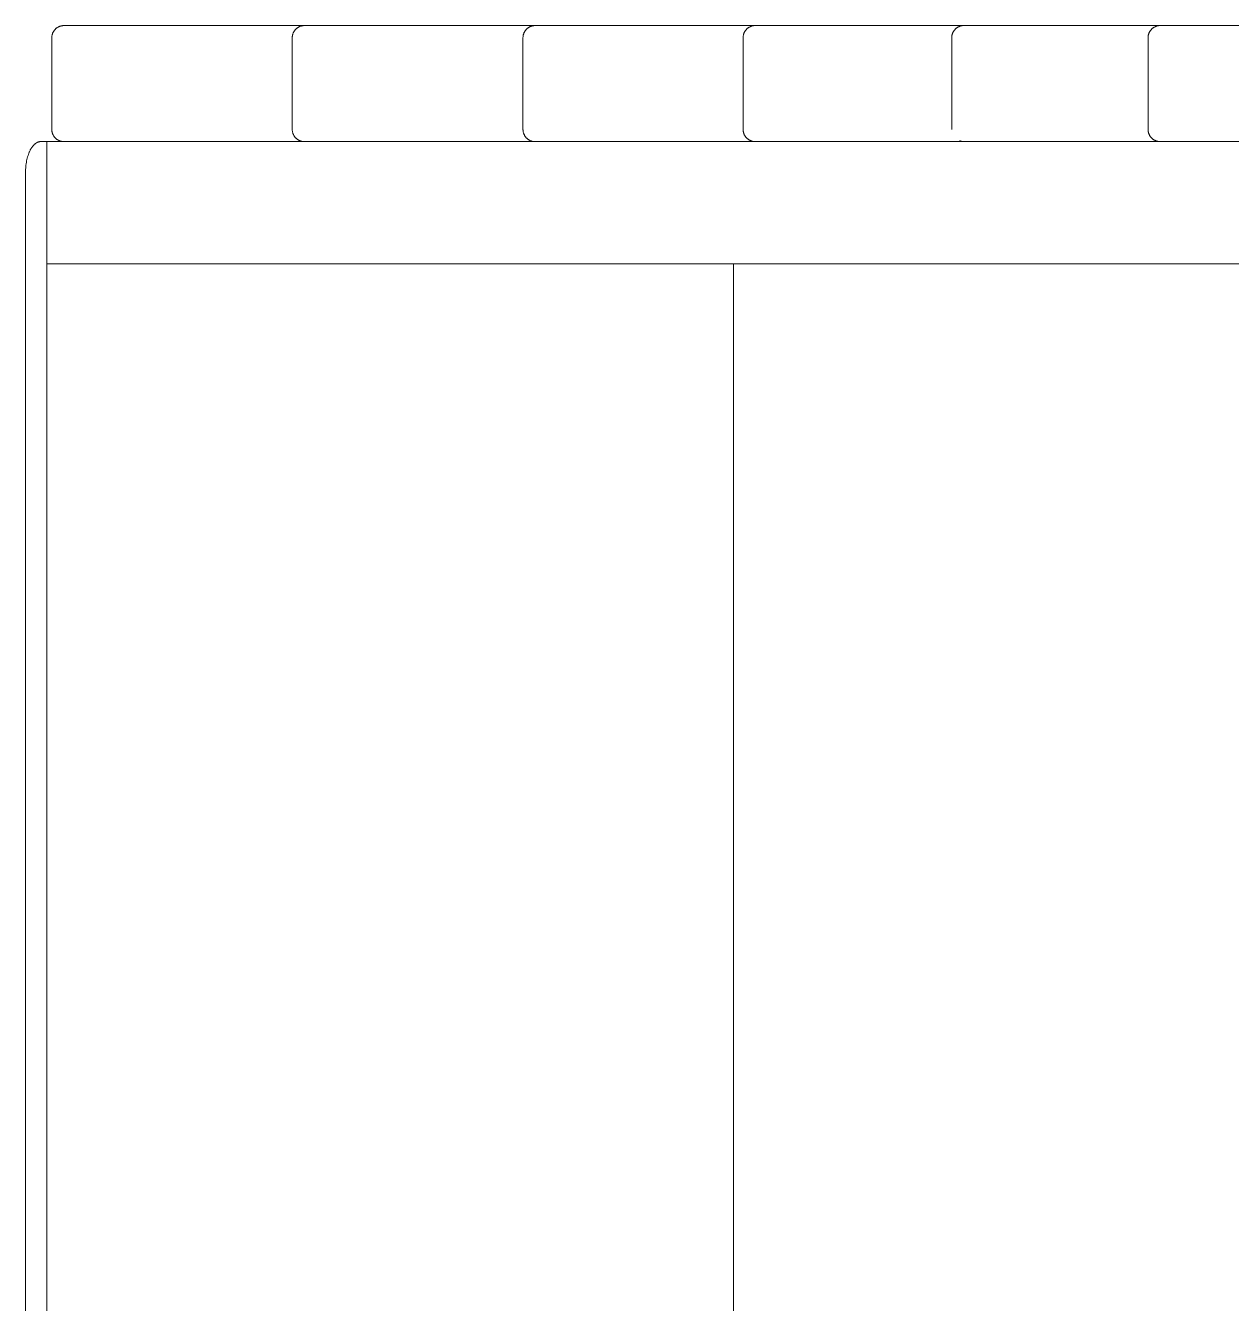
# Model space of a CAD drawing. Header units: inches. Extents: x -6 to 195, y -3 to 126.
# Drawn here: x 134.78 to 150.34, y 109.87 to 126.35 of the extents above; entities that cross this region are included whole.
import ezdxf

# ---------------------------------------------------------------- set-up
doc = ezdxf.new("R2010")
doc.units = ezdxf.units.IN
doc.layers.add('ZANO_R', color=7, linetype='Continuous', lineweight=0)

msp = doc.modelspace()

# ---------------------------------------------------------------- linework, layer by layer
at = {"layer": 'ZANO_R'}
for p, q in [((135.12026, 126.20692), (135.1209, 126.21226)), ((135.1209, 126.21226), (135.12172, 126.21757)), ((135.12172, 126.21757), (135.12273, 126.22285)), ((135.12273, 126.22285), (135.12391, 126.2281)), ((135.12391, 126.2281), (135.12527, 126.2333)), ((135.12527, 126.2333), (135.12681, 126.23845)), ((135.12681, 126.23845), (135.12853, 126.24355)), ((135.12853, 126.24355), (135.13041, 126.24858)), ((135.13041, 126.24858), (135.13247, 126.25355)), ((135.13247, 126.25355), (135.1347, 126.25845)), ((135.1347, 126.25845), (135.13709, 126.26326)), ((135.13709, 126.26326), (135.13964, 126.26799)), ((135.13964, 126.26799), (135.14236, 126.27264)), ((135.14236, 126.27264), (135.14523, 126.27718)), ((135.14523, 126.27718), (135.14826, 126.28163)), ((135.14826, 126.28163), (135.15143, 126.28597)), ((135.15143, 126.28597), (135.15475, 126.2902)), ((135.15475, 126.2902), (135.15822, 126.29431)), ((135.15822, 126.29431), (135.16182, 126.2983)), ((135.16182, 126.2983), (135.16556, 126.30217)), ((135.16556, 126.30217), (135.16943, 126.3059)), ((135.16943, 126.3059), (135.17342, 126.30951)), ((135.17342, 126.30951), (135.17753, 126.31297)), ((135.17753, 126.31297), (135.18176, 126.31629)), ((135.18176, 126.31629), (135.1861, 126.31947)), ((135.1861, 126.31947), (135.19054, 126.32249)), ((135.19054, 126.32249), (135.19509, 126.32537)), ((135.19509, 126.32537), (135.19973, 126.32808)), ((135.19973, 126.32808), (135.20446, 126.33064)), ((135.20446, 126.33064), (135.20928, 126.33303)), ((135.20928, 126.33303), (135.21417, 126.33526)), ((135.21417, 126.33526), (135.21914, 126.33731)), ((135.21914, 126.33731), (135.22418, 126.3392)), ((135.22418, 126.3392), (135.22927, 126.34091)), ((135.22927, 126.34091), (135.23443, 126.34245)), ((135.23443, 126.34245), (135.23963, 126.34381)), ((135.23963, 126.34381), (135.24487, 126.345)), ((135.24487, 126.345), (135.25016, 126.346)), ((135.25016, 126.346), (135.25547, 126.34683)), ((135.25547, 126.34683), (135.26081, 126.34747)), ((135.26081, 126.34747), (135.26617, 126.34793)), ((135.26617, 126.34793), (135.27154, 126.3482)), ((135.27154, 126.3482), (135.27691, 126.34829)), ((137.76792, 126.34829), (135.27691, 126.34829)), ((138.37407, 126.34829), (137.76792, 126.34829)), ((138.22193, 126.20692), (138.22257, 126.21226)), ((138.22257, 126.21226), (138.22339, 126.21757)), ((138.22339, 126.21757), (138.2244, 126.22285)), ((138.2244, 126.22285), (138.22558, 126.2281)), ((138.22558, 126.2281), (138.22694, 126.2333)), ((138.22694, 126.2333), (138.22848, 126.23845)), ((138.22848, 126.23845), (138.2302, 126.24355)), ((138.2302, 126.24355), (138.23208, 126.24858)), ((138.23208, 126.24858), (138.23414, 126.25355)), ((138.23414, 126.25355), (138.23637, 126.25845)), ((138.23637, 126.25845), (138.23876, 126.26326)), ((138.23876, 126.26326), (138.24132, 126.26799)), ((138.24132, 126.26799), (138.24403, 126.27264)), ((138.24403, 126.27264), (138.2469, 126.27718)), ((138.2469, 126.27718), (138.24993, 126.28163)), ((138.24993, 126.28163), (138.2531, 126.28597)), ((138.2531, 126.28597), (138.25643, 126.2902)), ((138.25643, 126.2902), (138.25989, 126.29431)), ((138.25989, 126.29431), (138.26349, 126.2983)), ((138.26349, 126.2983), (138.26723, 126.30217)), ((138.26723, 126.30217), (138.2711, 126.3059)), ((138.2711, 126.3059), (138.27509, 126.30951)), ((138.27509, 126.30951), (138.2792, 126.31297)), ((138.2792, 126.31297), (138.28343, 126.31629)), ((138.28343, 126.31629), (138.28777, 126.31947)), ((138.28777, 126.31947), (138.29221, 126.32249)), ((138.29221, 126.32249), (138.29676, 126.32537)), ((138.29676, 126.32537), (138.3014, 126.32808)), ((138.3014, 126.32808), (138.30613, 126.33064)), ((138.30613, 126.33064), (138.31095, 126.33303)), ((138.31095, 126.33303), (138.31584, 126.33526)), ((138.31584, 126.33526), (138.32081, 126.33731)), ((138.32081, 126.33731), (138.32585, 126.3392)), ((138.32585, 126.3392), (138.33095, 126.34091)), ((138.33095, 126.34091), (138.3361, 126.34245)), ((138.3361, 126.34245), (138.3413, 126.34381)), ((138.3413, 126.34381), (138.34654, 126.345)), ((138.34654, 126.345), (138.35183, 126.346)), ((138.35183, 126.346), (138.35714, 126.34683)), ((138.35714, 126.34683), (138.36248, 126.34747)), ((138.36248, 126.34747), (138.36784, 126.34793)), ((138.36784, 126.34793), (138.37321, 126.3482)), ((138.37321, 126.3482), (138.37859, 126.34829)), ((140.7703, 126.34829), (138.37859, 126.34829)), ((141.35463, 126.34829), (140.7703, 126.34829)), ((141.19798, 126.20692), (141.19862, 126.21226)), ((141.19862, 126.21226), (141.19944, 126.21757)), ((141.19944, 126.21757), (141.20045, 126.22285)), ((141.20045, 126.22285), (141.20163, 126.2281)), ((141.20163, 126.2281), (141.20299, 126.2333)), ((141.20299, 126.2333), (141.20453, 126.23845)), ((141.20453, 126.23845), (141.20624, 126.24355)), ((141.20624, 126.24355), (141.20813, 126.24858)), ((141.20813, 126.24858), (141.21019, 126.25355)), ((141.21019, 126.25355), (141.21241, 126.25845)), ((141.21241, 126.25845), (141.21481, 126.26326)), ((141.21481, 126.26326), (141.21736, 126.26799)), ((141.21736, 126.26799), (141.22008, 126.27264)), ((141.22008, 126.27264), (141.22295, 126.27718)), ((141.22295, 126.27718), (141.22597, 126.28163)), ((141.22597, 126.28163), (141.22915, 126.28597)), ((141.22915, 126.28597), (141.23247, 126.2902)), ((141.23247, 126.2902), (141.23594, 126.29431)), ((141.23594, 126.29431), (141.23954, 126.2983)), ((141.23954, 126.2983), (141.24328, 126.30217)), ((141.24328, 126.30217), (141.24714, 126.3059)), ((141.24714, 126.3059), (141.25113, 126.30951)), ((141.25113, 126.30951), (141.25525, 126.31297)), ((141.25525, 126.31297), (141.25948, 126.31629)), ((141.25948, 126.31629), (141.26382, 126.31947)), ((141.26382, 126.31947), (141.26826, 126.32249)), ((141.26826, 126.32249), (141.27281, 126.32537)), ((141.27281, 126.32537), (141.27745, 126.32808)), ((141.27745, 126.32808), (141.28218, 126.33064)), ((141.28218, 126.33064), (141.287, 126.33303)), ((141.287, 126.33303), (141.29189, 126.33526)), ((141.29189, 126.33526), (141.29686, 126.33731)), ((141.29686, 126.33731), (141.30189, 126.3392)), ((141.30189, 126.3392), (141.30699, 126.34091)), ((141.30699, 126.34091), (141.31214, 126.34245)), ((141.31214, 126.34245), (141.31735, 126.34381)), ((141.31735, 126.34381), (141.32259, 126.345)), ((141.32259, 126.345), (141.32787, 126.346)), ((141.32787, 126.346), (141.33319, 126.34683)), ((141.33319, 126.34683), (141.33853, 126.34747)), ((141.33853, 126.34747), (141.34388, 126.34793)), ((141.34388, 126.34793), (141.34925, 126.3482)), ((141.34925, 126.3482), (141.35463, 126.34829)), ((143.63786, 126.34829), (141.35463, 126.34829)), ((144.19363, 126.34829), (143.63786, 126.34829)), ((144.03698, 126.20692), (144.03762, 126.21226)), ((144.03762, 126.21226), (144.03844, 126.21757)), ((144.03844, 126.21757), (144.03945, 126.22285)), ((144.03945, 126.22285), (144.04063, 126.2281)), ((144.04063, 126.2281), (144.04199, 126.2333)), ((144.04199, 126.2333), (144.04353, 126.23845)), ((144.04353, 126.23845), (144.04524, 126.24355)), ((144.04524, 126.24355), (144.04713, 126.24858)), ((144.04713, 126.24858), (144.04919, 126.25355)), ((144.04919, 126.25355), (144.05142, 126.25845)), ((144.05142, 126.25845), (144.05381, 126.26326)), ((144.05381, 126.26326), (144.05636, 126.26799)), ((144.05636, 126.26799), (144.05908, 126.27264)), ((144.05908, 126.27264), (144.06195, 126.27718)), ((144.06195, 126.27718), (144.06498, 126.28163)), ((144.06498, 126.28163), (144.06815, 126.28597)), ((144.06815, 126.28597), (144.07147, 126.2902)), ((144.07147, 126.2902), (144.07494, 126.29431)), ((144.07494, 126.29431), (144.07854, 126.2983)), ((144.07854, 126.2983), (144.08228, 126.30217)), ((144.08228, 126.30217), (144.08614, 126.3059)), ((144.08614, 126.3059), (144.09014, 126.30951)), ((144.09014, 126.30951), (144.09425, 126.31297)), ((144.09425, 126.31297), (144.09848, 126.31629)), ((144.09848, 126.31629), (144.10282, 126.31947)), ((144.10282, 126.31947), (144.10726, 126.32249)), ((144.10726, 126.32249), (144.11181, 126.32537)), ((144.11181, 126.32537), (144.11645, 126.32808)), ((144.11645, 126.32808), (144.12118, 126.33064)), ((144.12118, 126.33064), (144.126, 126.33303)), ((144.126, 126.33303), (144.13089, 126.33526)), ((144.13089, 126.33526), (144.13586, 126.33731)), ((144.13586, 126.33731), (144.14089, 126.3392)), ((144.14089, 126.3392), (144.14599, 126.34091)), ((144.14599, 126.34091), (144.15114, 126.34245)), ((144.15114, 126.34245), (144.15635, 126.34381)), ((144.15635, 126.34381), (144.16159, 126.345)), ((144.16159, 126.345), (144.16687, 126.346)), ((144.16687, 126.346), (144.17219, 126.34683)), ((144.17219, 126.34683), (144.17753, 126.34747)), ((144.17753, 126.34747), (144.18289, 126.34793)), ((144.18289, 126.34793), (144.18826, 126.3482)), ((144.18826, 126.3482), (144.19363, 126.34829)), ((146.35962, 126.34829), (144.19363, 126.34829)), ((146.88469, 126.34829), (146.35962, 126.34829)), ((146.72804, 126.20692), (146.72868, 126.21226)), ((146.72868, 126.21226), (146.7295, 126.21757)), ((146.7295, 126.21757), (146.7305, 126.22285)), ((146.7305, 126.22285), (146.73169, 126.2281)), ((146.73169, 126.2281), (146.73305, 126.2333)), ((146.73305, 126.2333), (146.73459, 126.23845)), ((146.73459, 126.23845), (146.7363, 126.24355)), ((146.7363, 126.24355), (146.73819, 126.24858)), ((146.73819, 126.24858), (146.74025, 126.25355)), ((146.74025, 126.25355), (146.74247, 126.25845)), ((146.74247, 126.25845), (146.74487, 126.26326)), ((146.74487, 126.26326), (146.74742, 126.26799)), ((146.74742, 126.26799), (146.75014, 126.27264)), ((146.75014, 126.27264), (146.75301, 126.27718)), ((146.75301, 126.27718), (146.75603, 126.28163)), ((146.75603, 126.28163), (146.75921, 126.28597)), ((146.75921, 126.28597), (146.76253, 126.2902)), ((146.76253, 126.2902), (146.766, 126.29431)), ((146.766, 126.29431), (146.7696, 126.2983)), ((146.7696, 126.2983), (146.77334, 126.30217)), ((146.77334, 126.30217), (146.7772, 126.3059)), ((146.7772, 126.3059), (146.78119, 126.30951)), ((146.78119, 126.30951), (146.78531, 126.31297)), ((146.78531, 126.31297), (146.78954, 126.31629)), ((146.78954, 126.31629), (146.79388, 126.31947)), ((146.79388, 126.31947), (146.79832, 126.32249)), ((146.79832, 126.32249), (146.80287, 126.32537)), ((146.80287, 126.32537), (146.80751, 126.32808)), ((146.80751, 126.32808), (146.81224, 126.33064)), ((146.81224, 126.33064), (146.81706, 126.33303)), ((146.81706, 126.33303), (146.82195, 126.33526)), ((146.82195, 126.33526), (146.82692, 126.33731)), ((146.82692, 126.33731), (146.83195, 126.3392)), ((146.83195, 126.3392), (146.83705, 126.34091)), ((146.83705, 126.34091), (146.8422, 126.34245)), ((146.8422, 126.34245), (146.84741, 126.34381)), ((146.84741, 126.34381), (146.85265, 126.345)), ((146.85265, 126.345), (146.85793, 126.346)), ((146.85793, 126.346), (146.86325, 126.34683)), ((146.86325, 126.34683), (146.86859, 126.34747)), ((146.86859, 126.34747), (146.87394, 126.34793)), ((146.87394, 126.34793), (146.87931, 126.3482)), ((146.87931, 126.3482), (146.88469, 126.34829)), ((148.92513, 126.34829), (146.88469, 126.34829)), ((149.41748, 126.34829), (148.92513, 126.34829)), ((149.26083, 126.20692), (149.26147, 126.21226)), ((149.26147, 126.21226), (149.26229, 126.21757)), ((149.26229, 126.21757), (149.26329, 126.22285)), ((149.26329, 126.22285), (149.26448, 126.2281)), ((149.26448, 126.2281), (149.26584, 126.2333)), ((149.26584, 126.2333), (149.26738, 126.23845)), ((149.26738, 126.23845), (149.26909, 126.24355)), ((149.26909, 126.24355), (149.27098, 126.24858)), ((149.27098, 126.24858), (149.27304, 126.25355)), ((149.27304, 126.25355), (149.27526, 126.25845)), ((149.27526, 126.25845), (149.27766, 126.26326)), ((149.27766, 126.26326), (149.28021, 126.26799)), ((149.28021, 126.26799), (149.28293, 126.27264)), ((149.28293, 126.27264), (149.2858, 126.27718)), ((149.2858, 126.27718), (149.28882, 126.28163)), ((149.28882, 126.28163), (149.292, 126.28597)), ((149.292, 126.28597), (149.29532, 126.2902)), ((149.29532, 126.2902), (149.29879, 126.29431)), ((149.29879, 126.29431), (149.30239, 126.2983)), ((149.30239, 126.2983), (149.30613, 126.30217)), ((149.30613, 126.30217), (149.30999, 126.3059)), ((149.30999, 126.3059), (149.31398, 126.30951)), ((149.31398, 126.30951), (149.3181, 126.31297)), ((149.3181, 126.31297), (149.32233, 126.31629)), ((149.32233, 126.31629), (149.32667, 126.31947)), ((149.32667, 126.31947), (149.33111, 126.32249)), ((149.33111, 126.32249), (149.33566, 126.32537)), ((149.33566, 126.32537), (149.3403, 126.32808)), ((149.3403, 126.32808), (149.34503, 126.33064)), ((149.34503, 126.33064), (149.34985, 126.33303)), ((149.34985, 126.33303), (149.35474, 126.33526)), ((149.35474, 126.33526), (149.35971, 126.33731)), ((149.35971, 126.33731), (149.36474, 126.3392)), ((149.36474, 126.3392), (149.36984, 126.34091)), ((149.36984, 126.34091), (149.37499, 126.34245)), ((149.37499, 126.34245), (149.3802, 126.34381)), ((149.3802, 126.34381), (149.38544, 126.345)), ((149.38544, 126.345), (149.39072, 126.346)), ((149.39072, 126.346), (149.39604, 126.34683)), ((149.39604, 126.34683), (149.40138, 126.34747)), ((149.40138, 126.34747), (149.40673, 126.34793)), ((149.40673, 126.34793), (149.4121, 126.3482)), ((149.4121, 126.3482), (149.41748, 126.34829)), ((151.32454, 126.34829), (149.41748, 126.34829)), ((135.11943, 126.19081), (135.11953, 126.19619)), ((135.11943, 125.00971), (135.11943, 126.19081)), ((135.11953, 126.19619), (135.1198, 126.20156)), ((135.1198, 126.20156), (135.12026, 126.20692)), ((138.2211, 126.19081), (138.2212, 126.19619)), ((138.2211, 125.00971), (138.2211, 126.19081)), ((138.2212, 126.19619), (138.22147, 126.20156)), ((138.22147, 126.20156), (138.22193, 126.20692)), ((141.19715, 126.19081), (141.19724, 126.19619)), ((141.19715, 125.00971), (141.19715, 126.19081)), ((141.19724, 126.19619), (141.19752, 126.20156)), ((141.19752, 126.20156), (141.19798, 126.20692)), ((144.03615, 126.19081), (144.03624, 126.19619)), ((144.03615, 125.00971), (144.03615, 126.19081)), ((144.03624, 126.19619), (144.03652, 126.20156)), ((144.03652, 126.20156), (144.03698, 126.20692)), ((146.72721, 126.19081), (146.7273, 126.19619)), ((146.72721, 125.00971), (146.72721, 126.19081)), ((146.7273, 126.19619), (146.72758, 126.20156)), ((146.72758, 126.20156), (146.72804, 126.20692)), ((149.26, 126.19081), (149.26009, 126.19619)), ((149.26, 125.00971), (149.26, 126.19081)), ((149.26009, 126.19619), (149.26037, 126.20156)), ((149.26037, 126.20156), (149.26083, 126.20692)), ((135.11953, 125.00433), (135.11943, 125.00971)), ((135.1198, 124.99896), (135.11953, 125.00433)), ((135.12026, 124.9936), (135.1198, 124.99896)), ((135.1209, 124.98827), (135.12026, 124.9936)), ((135.12172, 124.98295), (135.1209, 124.98827)), ((135.12273, 124.97767), (135.12172, 124.98295)), ((135.12391, 124.97242), (135.12273, 124.97767)), ((135.12527, 124.96722), (135.12391, 124.97242)), ((135.12681, 124.96207), (135.12527, 124.96722)), ((135.12853, 124.95697), (135.12681, 124.96207)), ((135.13041, 124.95194), (135.12853, 124.95697)), ((135.13247, 124.94697), (135.13041, 124.95194)), ((135.1347, 124.94207), (135.13247, 124.94697)), ((135.13709, 124.93726), (135.1347, 124.94207)), ((135.13964, 124.93253), (135.13709, 124.93726)), ((135.14236, 124.92789), (135.13964, 124.93253)), ((135.14523, 124.92334), (135.14236, 124.92789)), ((135.14826, 124.91889), (135.14523, 124.92334)), ((135.15143, 124.91455), (135.14826, 124.91889)), ((135.15475, 124.91033), (135.15143, 124.91455)), ((135.15822, 124.90621), (135.15475, 124.91033)), ((135.16182, 124.90222), (135.15822, 124.90621)), ((135.16556, 124.89835), (135.16182, 124.90222)), ((135.16943, 124.89462), (135.16556, 124.89835)), ((135.17342, 124.89101), (135.16943, 124.89462)), ((135.17753, 124.88755), (135.17342, 124.89101)), ((138.2212, 125.00433), (138.2211, 125.00971)), ((138.22147, 124.99896), (138.2212, 125.00433)), ((138.22193, 124.9936), (138.22147, 124.99896)), ((138.22257, 124.98827), (138.22193, 124.9936)), ((138.22339, 124.98295), (138.22257, 124.98827)), ((138.2244, 124.97767), (138.22339, 124.98295)), ((138.22558, 124.97242), (138.2244, 124.97767)), ((138.22694, 124.96722), (138.22558, 124.97242)), ((138.22848, 124.96207), (138.22694, 124.96722)), ((138.2302, 124.95697), (138.22848, 124.96207)), ((138.23208, 124.95194), (138.2302, 124.95697)), ((138.23414, 124.94697), (138.23208, 124.95194)), ((138.23637, 124.94207), (138.23414, 124.94697)), ((138.23876, 124.93726), (138.23637, 124.94207)), ((138.24132, 124.93253), (138.23876, 124.93726)), ((138.24403, 124.92789), (138.24132, 124.93253)), ((138.2469, 124.92334), (138.24403, 124.92789)), ((138.24993, 124.91889), (138.2469, 124.92334)), ((138.2531, 124.91455), (138.24993, 124.91889)), ((138.25643, 124.91033), (138.2531, 124.91455)), ((138.25989, 124.90621), (138.25643, 124.91033)), ((138.26349, 124.90222), (138.25989, 124.90621)), ((138.26723, 124.89835), (138.26349, 124.90222)), ((138.2711, 124.89462), (138.26723, 124.89835)), ((138.27509, 124.89101), (138.2711, 124.89462)), ((138.2792, 124.88755), (138.27509, 124.89101)), ((141.19724, 125.00433), (141.19715, 125.00971)), ((141.19752, 124.99896), (141.19724, 125.00433)), ((141.19798, 124.9936), (141.19752, 124.99896)), ((141.19862, 124.98827), (141.19798, 124.9936)), ((141.19944, 124.98295), (141.19862, 124.98827)), ((141.20045, 124.97767), (141.19944, 124.98295)), ((141.20163, 124.97242), (141.20045, 124.97767)), ((141.20299, 124.96722), (141.20163, 124.97242)), ((141.20453, 124.96207), (141.20299, 124.96722)), ((141.20624, 124.95697), (141.20453, 124.96207)), ((141.20813, 124.95194), (141.20624, 124.95697)), ((141.21019, 124.94697), (141.20813, 124.95194)), ((141.21241, 124.94207), (141.21019, 124.94697)), ((141.21481, 124.93726), (141.21241, 124.94207)), ((141.21736, 124.93253), (141.21481, 124.93726)), ((141.22008, 124.92789), (141.21736, 124.93253)), ((141.22295, 124.92334), (141.22008, 124.92789)), ((141.22597, 124.91889), (141.22295, 124.92334)), ((141.22915, 124.91455), (141.22597, 124.91889)), ((141.23247, 124.91033), (141.22915, 124.91455)), ((141.23594, 124.90621), (141.23247, 124.91033)), ((141.23954, 124.90222), (141.23594, 124.90621)), ((141.24328, 124.89835), (141.23954, 124.90222)), ((141.24714, 124.89462), (141.24328, 124.89835)), ((141.25113, 124.89101), (141.24714, 124.89462)), ((141.25525, 124.88755), (141.25113, 124.89101)), ((144.03625, 125.00426), (144.03615, 125.00971)), ((144.03653, 124.99882), (144.03625, 125.00426)), ((144.037, 124.99339), (144.03653, 124.99882)), ((144.03766, 124.98799), (144.037, 124.99339)), ((144.0385, 124.9826), (144.03766, 124.98799)), ((144.03953, 124.97725), (144.0385, 124.9826)), ((144.04075, 124.97194), (144.03953, 124.97725)), ((144.04215, 124.96668), (144.04075, 124.97194)), ((144.04372, 124.96146), (144.04215, 124.96668)), ((144.04548, 124.95631), (144.04372, 124.96146)), ((144.04742, 124.95121), (144.04548, 124.95631)), ((144.04953, 124.94619), (144.04742, 124.95121)), ((144.05181, 124.94124), (144.04953, 124.94619)), ((144.05427, 124.93638), (144.05181, 124.94124)), ((144.05689, 124.9316), (144.05427, 124.93638)), ((144.05967, 124.92692), (144.05689, 124.9316)), ((144.06261, 124.92233), (144.05967, 124.92692)), ((144.06571, 124.91786), (144.06261, 124.92233)), ((144.06897, 124.91349), (144.06571, 124.91786)), ((144.07237, 124.90923), (144.06897, 124.91349)), ((144.07592, 124.9051), (144.07237, 124.90923)), ((144.07961, 124.90109), (144.07592, 124.9051)), ((144.08343, 124.89721), (144.07961, 124.90109)), ((144.08739, 124.89346), (144.08343, 124.89721)), ((144.09148, 124.88986), (144.08739, 124.89346)), ((149.26009, 125.00433), (149.26, 125.00971)), ((149.26037, 124.99896), (149.26009, 125.00433)), ((149.26083, 124.9936), (149.26037, 124.99896)), ((149.26147, 124.98827), (149.26083, 124.9936)), ((149.26229, 124.98295), (149.26147, 124.98827)), ((149.26329, 124.97767), (149.26229, 124.98295)), ((149.26448, 124.97242), (149.26329, 124.97767)), ((149.26584, 124.96722), (149.26448, 124.97242)), ((149.26738, 124.96207), (149.26584, 124.96722)), ((149.26909, 124.95697), (149.26738, 124.96207)), ((149.27098, 124.95194), (149.26909, 124.95697)), ((149.27304, 124.94697), (149.27098, 124.95194)), ((149.27526, 124.94207), (149.27304, 124.94697)), ((149.27766, 124.93726), (149.27526, 124.94207)), ((149.28021, 124.93253), (149.27766, 124.93726)), ((149.28293, 124.92789), (149.28021, 124.93253)), ((149.2858, 124.92334), (149.28293, 124.92789)), ((149.28882, 124.91889), (149.2858, 124.92334)), ((149.292, 124.91455), (149.28882, 124.91889)), ((149.29532, 124.91033), (149.292, 124.91455)), ((149.29879, 124.90621), (149.29532, 124.91033)), ((149.30239, 124.90222), (149.29879, 124.90621)), ((149.30613, 124.89835), (149.30239, 124.90222)), ((149.30999, 124.89462), (149.30613, 124.89835)), ((149.31398, 124.89101), (149.30999, 124.89462)), ((149.3181, 124.88755), (149.31398, 124.89101)), ((134.83508, 124.72962), (134.83162, 124.72214)), ((134.83864, 124.73692), (134.83508, 124.72962)), ((134.84229, 124.74403), (134.83864, 124.73692)), ((134.84603, 124.75095), (134.84229, 124.74403)), ((134.84985, 124.75767), (134.84603, 124.75095)), ((134.85376, 124.76418), (134.84985, 124.75767)), ((134.85774, 124.77048), (134.85376, 124.76418)), ((134.8618, 124.77656), (134.85774, 124.77048)), ((134.86592, 124.78242), (134.8618, 124.77656)), ((134.87011, 124.78805), (134.86592, 124.78242)), ((134.87436, 124.79346), (134.87011, 124.78805)), ((134.87867, 124.79862), (134.87436, 124.79346)), ((134.88302, 124.80356), (134.87867, 124.79862)), ((134.88742, 124.80825), (134.88302, 124.80356)), ((134.89186, 124.8127), (134.88742, 124.80825)), ((134.89633, 124.8169), (134.89186, 124.8127)), ((134.90084, 124.82087), (134.89633, 124.8169)), ((134.90537, 124.82459), (134.90084, 124.82087)), ((134.90765, 124.82636), (134.90537, 124.82459)), ((134.90993, 124.82806), (134.90765, 124.82636)), ((134.91221, 124.82971), (134.90993, 124.82806)), ((134.9145, 124.83129), (134.91221, 124.82971)), ((134.91679, 124.83282), (134.9145, 124.83129)), ((134.91908, 124.83428), (134.91679, 124.83282)), ((134.92137, 124.83569), (134.91908, 124.83428)), ((134.92367, 124.83703), (134.92137, 124.83569)), ((134.92596, 124.83832), (134.92367, 124.83703)), ((134.92826, 124.83954), (134.92596, 124.83832)), ((134.93056, 124.84071), (134.92826, 124.83954)), ((134.93285, 124.84181), (134.93056, 124.84071)), ((134.93514, 124.84286), (134.93285, 124.84181)), ((134.93744, 124.84385), (134.93514, 124.84286)), ((134.93973, 124.84478), (134.93744, 124.84385)), ((134.94201, 124.84566), (134.93973, 124.84478)), ((134.9443, 124.84647), (134.94201, 124.84566)), ((134.94657, 124.84723), (134.9443, 124.84647)), ((134.94885, 124.84794), (134.94657, 124.84723)), ((134.95112, 124.84859), (134.94885, 124.84794)), ((134.95339, 124.84918), (134.95112, 124.84859)), ((134.95564, 124.84972), (134.95339, 124.84918)), ((134.9579, 124.85021), (134.95564, 124.84972)), ((134.96014, 124.85064), (134.9579, 124.85021)), ((134.96238, 124.85101), (134.96014, 124.85064)), ((134.96462, 124.85134), (134.96238, 124.85101)), ((134.96684, 124.85161), (134.96462, 124.85134)), ((134.96906, 124.85184), (134.96684, 124.85161)), ((134.97126, 124.85201), (134.96906, 124.85184)), ((134.97346, 124.85213), (134.97126, 124.85201)), ((134.97565, 124.85221), (134.97346, 124.85213)), ((134.97783, 124.85223), (134.97565, 124.85221)), ((135.05375, 124.85223), (134.97783, 124.85223)), ((135.05375, 124.85223), (164.4632, 124.85223)), ((135.05375, 123.27743), (135.05375, 124.85223)), ((135.18176, 124.88423), (135.17753, 124.88755)), ((135.1861, 124.88105), (135.18176, 124.88423)), ((135.19054, 124.87803), (135.1861, 124.88105)), ((135.19509, 124.87516), (135.19054, 124.87803)), ((135.19973, 124.87244), (135.19509, 124.87516)), ((135.20446, 124.86989), (135.19973, 124.87244)), ((135.20928, 124.86749), (135.20446, 124.86989)), ((135.21417, 124.86527), (135.20928, 124.86749)), ((135.21914, 124.86321), (135.21417, 124.86527)), ((135.22418, 124.86132), (135.21914, 124.86321)), ((135.22927, 124.85961), (135.22418, 124.86132)), ((135.23443, 124.85807), (135.22927, 124.85961)), ((135.23963, 124.85671), (135.23443, 124.85807)), ((135.24487, 124.85552), (135.23963, 124.85671)), ((135.25016, 124.85452), (135.24487, 124.85552)), ((135.25547, 124.8537), (135.25016, 124.85452)), ((135.26081, 124.85305), (135.25547, 124.8537)), ((135.26617, 124.8526), (135.26081, 124.85305)), ((135.27154, 124.85232), (135.26617, 124.8526)), ((135.27691, 124.85223), (135.27154, 124.85232)), ((138.28343, 124.88423), (138.2792, 124.88755)), ((138.28777, 124.88105), (138.28343, 124.88423)), ((138.29221, 124.87803), (138.28777, 124.88105)), ((138.29676, 124.87516), (138.29221, 124.87803)), ((138.3014, 124.87244), (138.29676, 124.87516)), ((138.30613, 124.86989), (138.3014, 124.87244)), ((138.31095, 124.86749), (138.30613, 124.86989)), ((138.31584, 124.86527), (138.31095, 124.86749)), ((138.32081, 124.86321), (138.31584, 124.86527)), ((138.32585, 124.86132), (138.32081, 124.86321)), ((138.33095, 124.85961), (138.32585, 124.86132)), ((138.3361, 124.85807), (138.33095, 124.85961)), ((138.3413, 124.85671), (138.3361, 124.85807)), ((138.34654, 124.85552), (138.3413, 124.85671)), ((138.35183, 124.85452), (138.34654, 124.85552)), ((138.35714, 124.8537), (138.35183, 124.85452)), ((138.36248, 124.85305), (138.35714, 124.8537)), ((138.36784, 124.8526), (138.36248, 124.85305)), ((138.37321, 124.85232), (138.36784, 124.8526)), ((138.37859, 124.85223), (138.37321, 124.85232)), ((141.25948, 124.88423), (141.25525, 124.88755)), ((141.26382, 124.88105), (141.25948, 124.88423)), ((141.26826, 124.87803), (141.26382, 124.88105)), ((141.27281, 124.87516), (141.26826, 124.87803)), ((141.27745, 124.87244), (141.27281, 124.87516)), ((141.28218, 124.86989), (141.27745, 124.87244)), ((141.287, 124.86749), (141.28218, 124.86989)), ((141.29189, 124.86527), (141.287, 124.86749)), ((141.29686, 124.86321), (141.29189, 124.86527)), ((141.30189, 124.86132), (141.29686, 124.86321)), ((141.30699, 124.85961), (141.30189, 124.86132)), ((141.31214, 124.85807), (141.30699, 124.85961)), ((141.31735, 124.85671), (141.31214, 124.85807)), ((141.32259, 124.85552), (141.31735, 124.85671)), ((141.32787, 124.85452), (141.32259, 124.85552)), ((141.33319, 124.8537), (141.32787, 124.85452)), ((141.33853, 124.85305), (141.33319, 124.8537)), ((141.34388, 124.8526), (141.33853, 124.85305)), ((141.34925, 124.85232), (141.34388, 124.8526)), ((141.35463, 124.85223), (141.34925, 124.85232)), ((144.09568, 124.8864), (144.09148, 124.88986)), ((144.10001, 124.88308), (144.09568, 124.8864)), ((144.10444, 124.87992), (144.10001, 124.88308)), ((144.10899, 124.87691), (144.10444, 124.87992)), ((144.11363, 124.87406), (144.10899, 124.87691)), ((144.11837, 124.87138), (144.11363, 124.87406)), ((144.1232, 124.86886), (144.11837, 124.87138)), ((144.12811, 124.8665), (144.1232, 124.86886)), ((144.13311, 124.86432), (144.12811, 124.8665)), ((144.13817, 124.86232), (144.13311, 124.86432)), ((144.1433, 124.86049), (144.13817, 124.86232)), ((144.1485, 124.85884), (144.1433, 124.86049)), ((144.15374, 124.85737), (144.1485, 124.85884)), ((144.15904, 124.85608), (144.15374, 124.85737)), ((144.16437, 124.85497), (144.15904, 124.85608)), ((144.16974, 124.85405), (144.16437, 124.85497)), ((144.17514, 124.85332), (144.16974, 124.85405)), ((144.18056, 124.85277), (144.17514, 124.85332)), ((144.186, 124.85241), (144.18056, 124.85277)), ((144.19144, 124.85224), (144.186, 124.85241)), ((146.8314, 124.86152), (146.82672, 124.86329)), ((146.83614, 124.8599), (146.8314, 124.86152)), ((146.84092, 124.85843), (146.83614, 124.8599)), ((146.84575, 124.85712), (146.84092, 124.85843)), ((146.85061, 124.85596), (146.84575, 124.85712)), ((146.85551, 124.85496), (146.85061, 124.85596)), ((146.86044, 124.85411), (146.85551, 124.85496)), ((146.8654, 124.85342), (146.86044, 124.85411)), ((146.87037, 124.85288), (146.8654, 124.85342)), ((146.87536, 124.85251), (146.87037, 124.85288)), ((146.88036, 124.85229), (146.87536, 124.85251)), ((149.32233, 124.88423), (149.3181, 124.88755)), ((149.32667, 124.88105), (149.32233, 124.88423)), ((149.33111, 124.87803), (149.32667, 124.88105)), ((149.33566, 124.87516), (149.33111, 124.87803)), ((149.3403, 124.87244), (149.33566, 124.87516)), ((149.34503, 124.86989), (149.3403, 124.87244)), ((149.34985, 124.86749), (149.34503, 124.86989)), ((149.35474, 124.86527), (149.34985, 124.86749)), ((149.35971, 124.86321), (149.35474, 124.86527)), ((149.36474, 124.86132), (149.35971, 124.86321)), ((149.36984, 124.85961), (149.36474, 124.86132)), ((149.37499, 124.85807), (149.36984, 124.85961)), ((149.3802, 124.85671), (149.37499, 124.85807)), ((149.38544, 124.85552), (149.3802, 124.85671)), ((149.39072, 124.85452), (149.38544, 124.85552)), ((149.39604, 124.8537), (149.39072, 124.85452)), ((149.40138, 124.85305), (149.39604, 124.8537)), ((149.40673, 124.8526), (149.40138, 124.85305)), ((149.4121, 124.85232), (149.40673, 124.8526)), ((149.41748, 124.85223), (149.4121, 124.85232)), ((134.78858, 124.56686), (134.78619, 124.54849)), ((134.79145, 124.5852), (134.78858, 124.56686)), ((134.7948, 124.60345), (134.79145, 124.5852)), ((134.79864, 124.62152), (134.7948, 124.60345)), ((134.80297, 124.63935), (134.79864, 124.62152)), ((134.80778, 124.65686), (134.80297, 124.63935)), ((134.81307, 124.67397), (134.80778, 124.65686)), ((134.81882, 124.6906), (134.81307, 124.67397)), ((134.82186, 124.69871), (134.81882, 124.6906)), ((134.82501, 124.70668), (134.82186, 124.69871)), ((134.82826, 124.71449), (134.82501, 124.70668)), ((134.83162, 124.72214), (134.82826, 124.71449)), ((134.78118, 124.47608), (134.78098, 124.45853)), ((134.78098, 108.94671), (134.78098, 124.45853)), ((134.78178, 124.4939), (134.78118, 124.47608)), ((134.7828, 124.51195), (134.78178, 124.4939)), ((134.78427, 124.53017), (134.7828, 124.51195)), ((134.78619, 124.54849), (134.78427, 124.53017)), ((164.4632, 123.27743), (135.05375, 123.27743)), ((135.05375, 123.27743), (135.05375, 108.94671)), ((143.91202, 109.43971), (143.91202, 123.27743))]:
    msp.add_line(p, q, dxfattribs=at)

doc.saveas('drawing.dxf')
